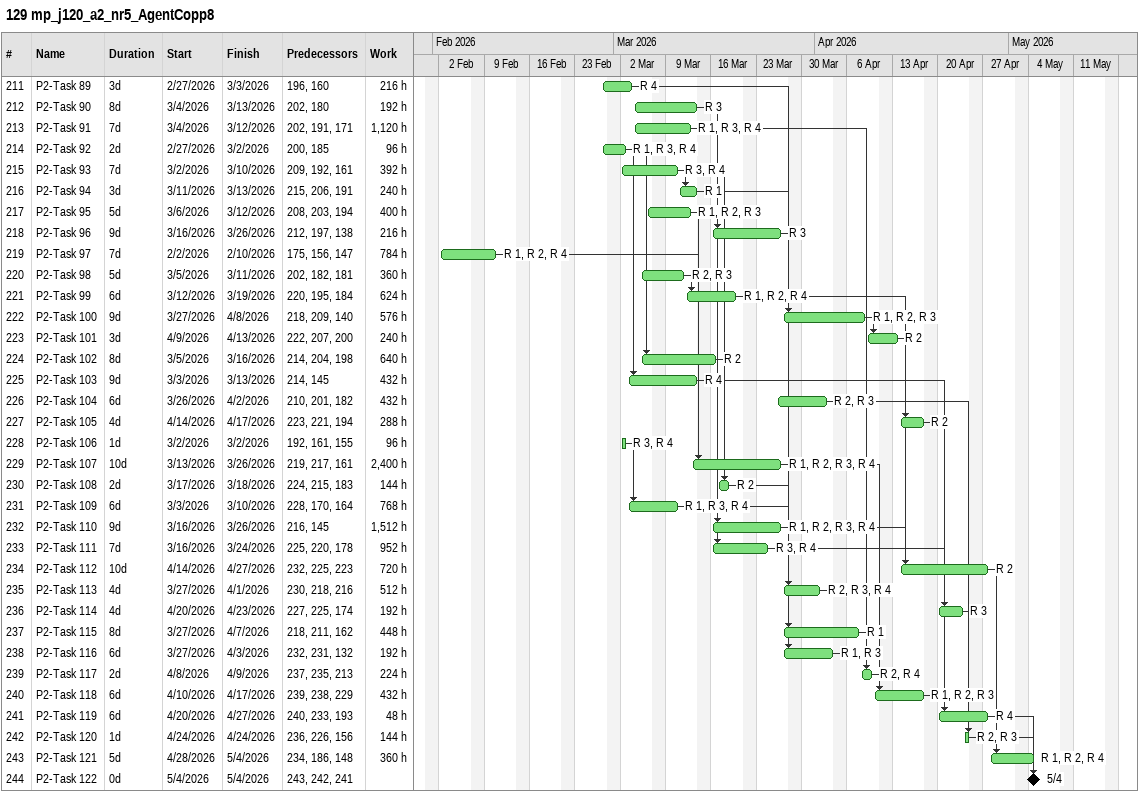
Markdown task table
129 mp_j120_a2_nr5_AgentCopp8

| ID | Task | Duration | Start | Finish | Predecessors | Resources | Work (h) |
|---|---|---|---|---|---|---|---|
| 211 | P2-Task 89 | 3d | 2026-02-27 | 2026-03-03 | 196, 160 | R 4 | 216 |
| 212 | P2-Task 90 | 8d | 2026-03-04 | 2026-03-13 | 202, 180 | R 3 | 192 |
| 213 | P2-Task 91 | 7d | 2026-03-04 | 2026-03-12 | 202, 191, 171 | R 1, R 3, R 4 | 1120 |
| 214 | P2-Task 92 | 2d | 2026-02-27 | 2026-03-02 | 200, 185 | R 1, R 3, R 4 | 96 |
| 215 | P2-Task 93 | 7d | 2026-03-02 | 2026-03-10 | 209, 192, 161 | R 3, R 4 | 392 |
| 216 | P2-Task 94 | 3d | 2026-03-11 | 2026-03-13 | 215, 206, 191 | R 1 | 240 |
| 217 | P2-Task 95 | 5d | 2026-03-06 | 2026-03-12 | 208, 203, 194 | R 1, R 2, R 3 | 400 |
| 218 | P2-Task 96 | 9d | 2026-03-16 | 2026-03-26 | 212, 197, 138 | R 3 | 216 |
| 219 | P2-Task 97 | 7d | 2026-02-02 | 2026-02-10 | 175, 156, 147 | R 1, R 2, R 4 | 784 |
| 220 | P2-Task 98 | 5d | 2026-03-05 | 2026-03-11 | 202, 182, 181 | R 2, R 3 | 360 |
| 221 | P2-Task 99 | 6d | 2026-03-12 | 2026-03-19 | 220, 195, 184 | R 1, R 2, R 4 | 624 |
| 222 | P2-Task 100 | 9d | 2026-03-27 | 2026-04-08 | 218, 209, 140 | R 1, R 2, R 3 | 576 |
| 223 | P2-Task 101 | 3d | 2026-04-09 | 2026-04-13 | 222, 207, 200 | R 2 | 240 |
| 224 | P2-Task 102 | 8d | 2026-03-05 | 2026-03-16 | 214, 204, 198 | R 2 | 640 |
| 225 | P2-Task 103 | 9d | 2026-03-03 | 2026-03-13 | 214, 145 | R 4 | 432 |
| 226 | P2-Task 104 | 6d | 2026-03-26 | 2026-04-02 | 210, 201, 182 | R 2, R 3 | 432 |
| 227 | P2-Task 105 | 4d | 2026-04-14 | 2026-04-17 | 223, 221, 194 | R 2 | 288 |
| 228 | P2-Task 106 | 1d | 2026-03-02 | 2026-03-02 | 192, 161, 155 | R 3, R 4 | 96 |
| 229 | P2-Task 107 | 10d | 2026-03-13 | 2026-03-26 | 219, 217, 161 | R 1, R 2, R 3, R 4 | 2400 |
| 230 | P2-Task 108 | 2d | 2026-03-17 | 2026-03-18 | 224, 215, 183 | R 2 | 144 |
| 231 | P2-Task 109 | 6d | 2026-03-03 | 2026-03-10 | 228, 170, 164 | R 1, R 3, R 4 | 768 |
| 232 | P2-Task 110 | 9d | 2026-03-16 | 2026-03-26 | 216, 145 | R 1, R 2, R 3, R 4 | 1512 |
| 233 | P2-Task 111 | 7d | 2026-03-16 | 2026-03-24 | 225, 220, 178 | R 3, R 4 | 952 |
| 234 | P2-Task 112 | 10d | 2026-04-14 | 2026-04-27 | 232, 225, 223 | R 2 | 720 |
| 235 | P2-Task 113 | 4d | 2026-03-27 | 2026-04-01 | 230, 218, 216 | R 2, R 3, R 4 | 512 |
| 236 | P2-Task 114 | 4d | 2026-04-20 | 2026-04-23 | 227, 225, 174 | R 3 | 192 |
| 237 | P2-Task 115 | 8d | 2026-03-27 | 2026-04-07 | 218, 211, 162 | R 1 | 448 |
| 238 | P2-Task 116 | 6d | 2026-03-27 | 2026-04-03 | 232, 231, 132 | R 1, R 3 | 192 |
| 239 | P2-Task 117 | 2d | 2026-04-08 | 2026-04-09 | 237, 235, 213 | R 2, R 4 | 224 |
| 240 | P2-Task 118 | 6d | 2026-04-10 | 2026-04-17 | 239, 238, 229 | R 1, R 2, R 3 | 432 |
| 241 | P2-Task 119 | 6d | 2026-04-20 | 2026-04-27 | 240, 233, 193 | R 4 | 48 |
| 242 | P2-Task 120 | 1d | 2026-04-24 | 2026-04-24 | 236, 226, 156 | R 2, R 3 | 144 |
| 243 | P2-Task 121 | 5d | 2026-04-28 | 2026-05-04 | 234, 186, 148 | R 1, R 2, R 4 | 360 |
| 244 | P2-Task 122 | 0d | 2026-05-04 | 2026-05-04 | 243, 242, 241 |  |  |
